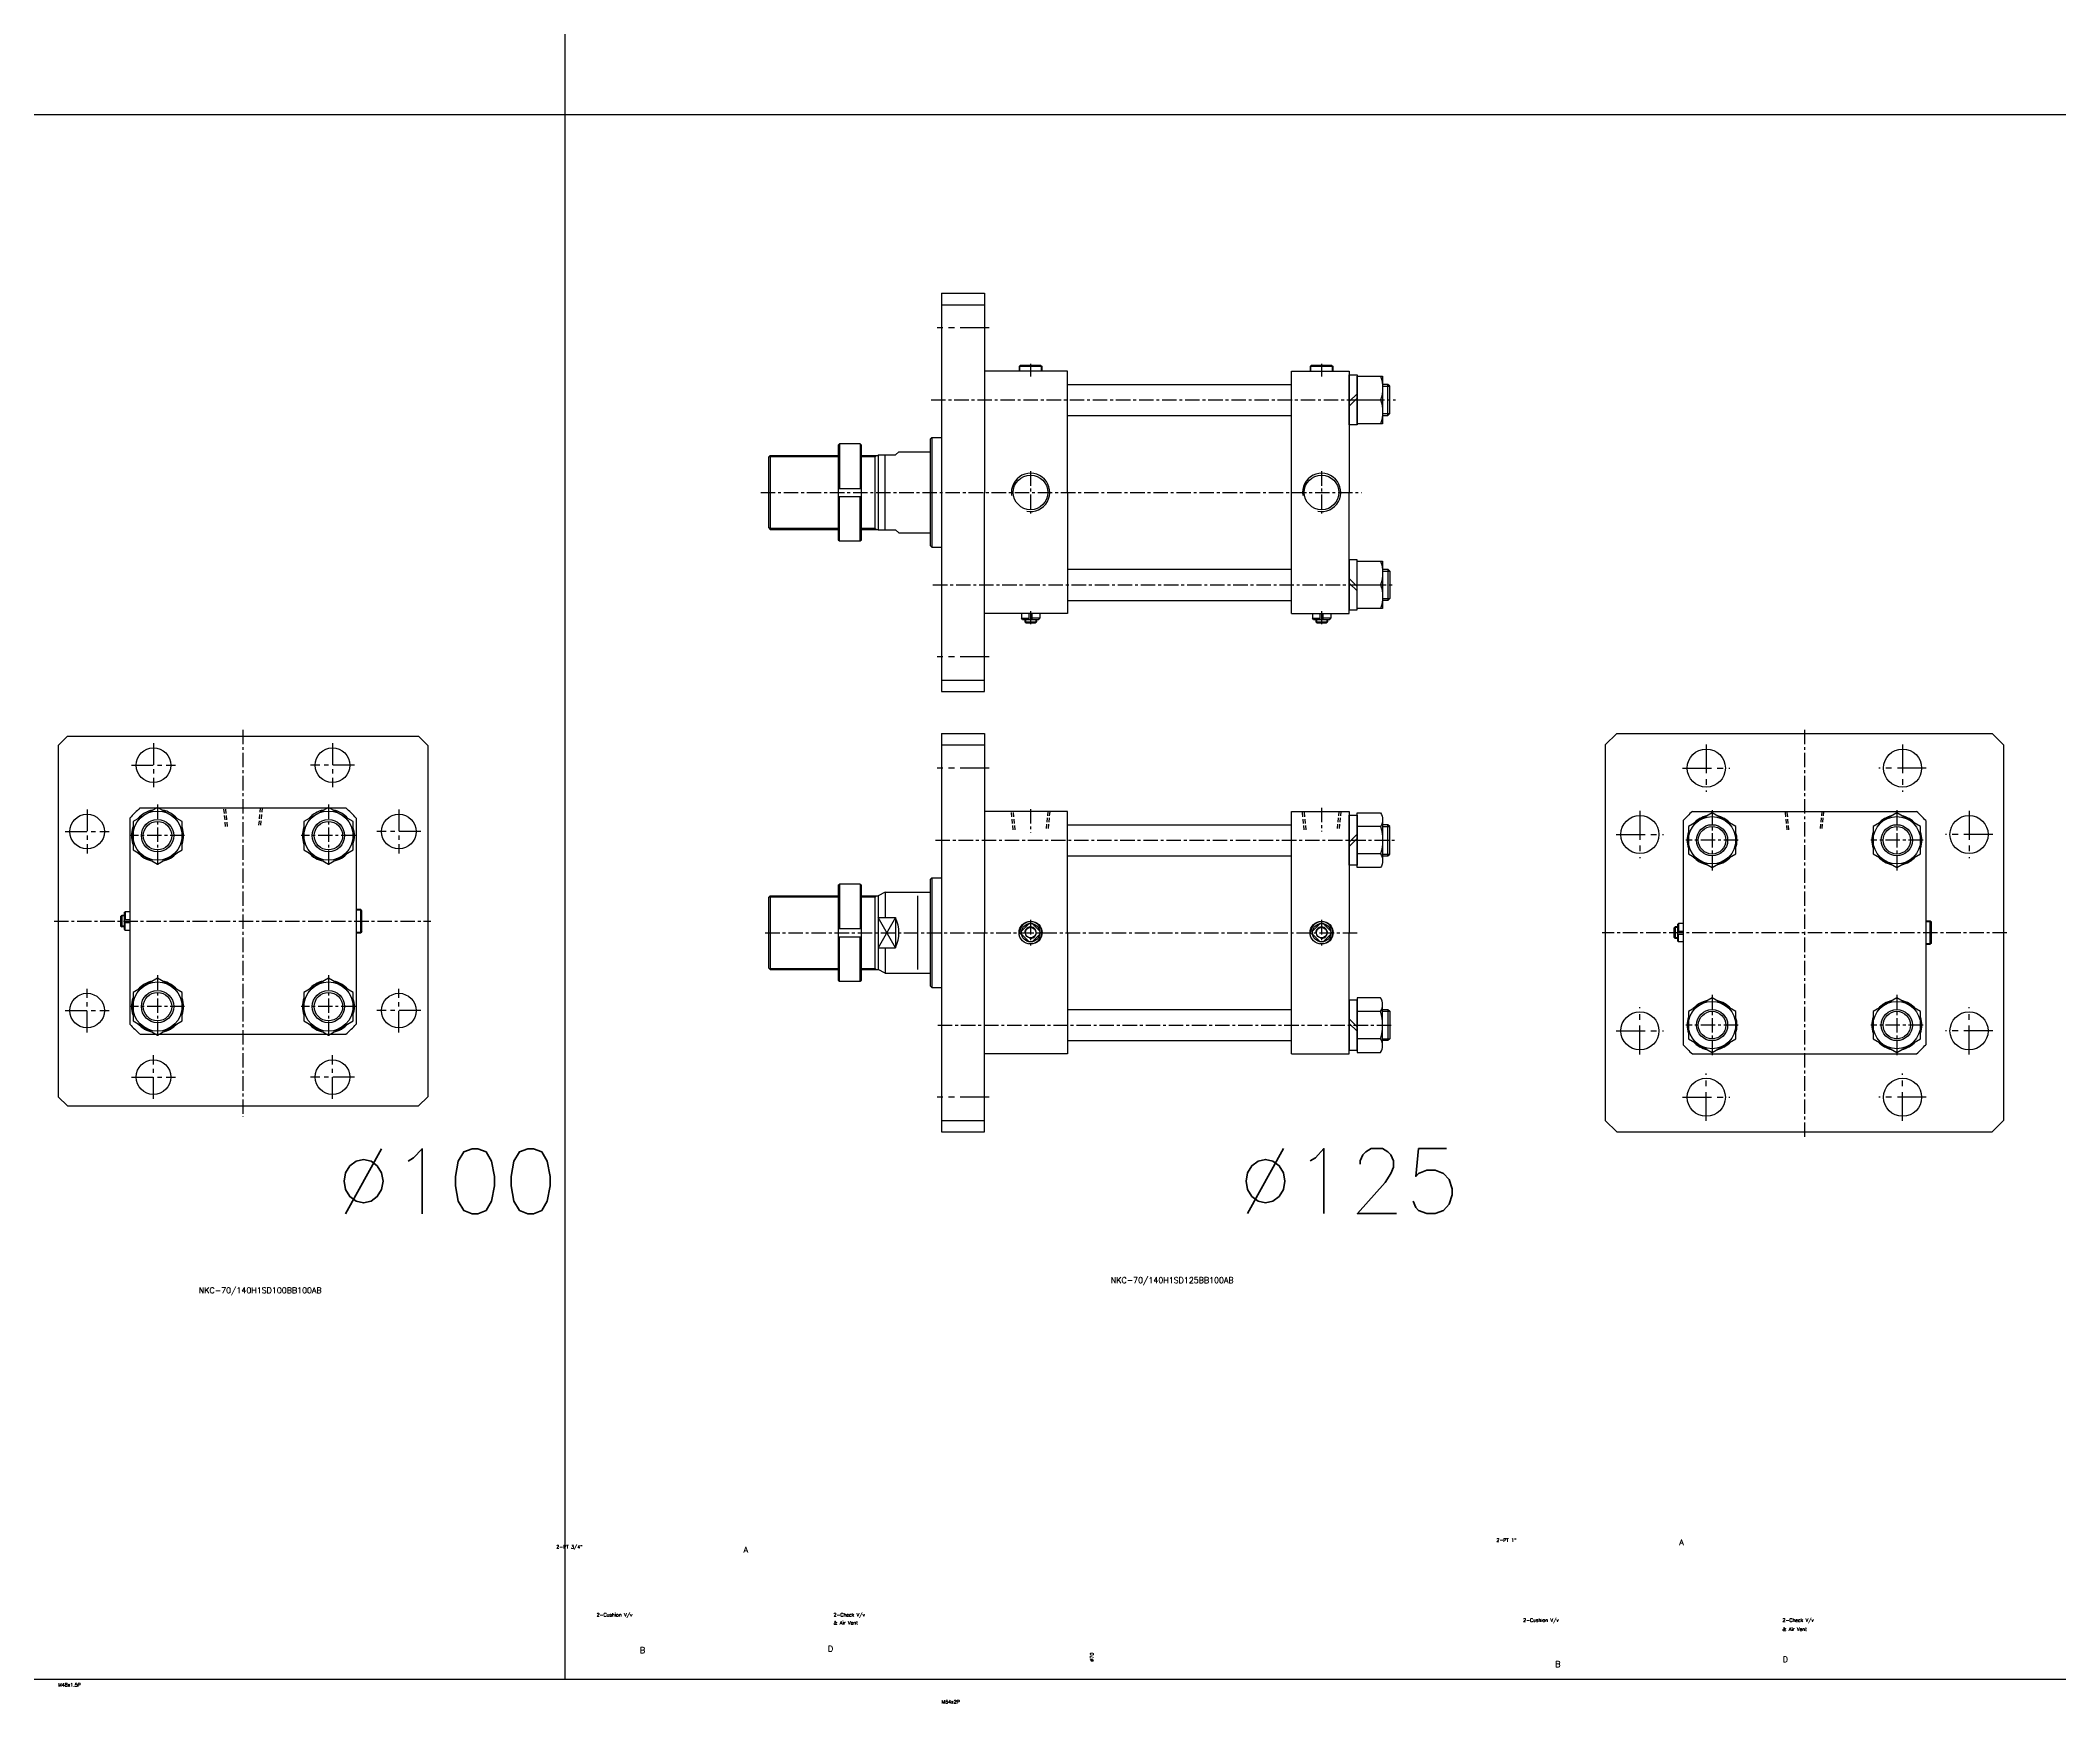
# Model space of a CAD drawing. Extents: x -819 to 29893, y -8942 to 9886.
# Drawn here: x 2142 to 3891, y -21 to 1419 of the extents above; entities that cross this region are included whole.
import ezdxf

# ---------------------------------------------------------------- set-up
doc = ezdxf.new("R2010")
doc.units = 0
doc.header["$LTSCALE"] = 10
doc.header["$MEASUREMENT"] = 0
for name, pattern in [('CENTER', [2, 1.25, -0.25, 0.25, -0.25]), ('CENTERX2', [4, 2.5, -0.5, 0.5, -0.5]), ('HIDDEN', [0.375, 0.25, -0.125])]:
    doc.linetypes.add(name, pattern=pattern)
doc.layers.get('0').update_dxf_attribs({"linetype": 'CONTINUOUS'})
doc.layers.get('DEFPOINTS').update_dxf_attribs({"linetype": 'CONTINUOUS'})
for name, color, linetype in [('CEN', 1, 'CENTERX2'), ('CENTER', 1, 'CENTER'), ('ML', 7, 'CONTINUOUS'), ('THIN', 3, 'CONTINUOUS'), ('외형선', 3, 'CONTINUOUS')]:
    doc.layers.add(name, color=color, linetype=linetype)
doc.styles.add('GHS', font='romans', dxfattribs={"bigfont": 'ghs'})

msp = doc.modelspace()

# ---------------------------------------------------------------- linework, layer by layer
for p, q in [((2596.8, 0), (2596.8, 2859.1)), ((9187.2, 1354.5), (0, 1354.5)), ((9187.2, 0), (0, 0))]:
    msp.add_line(p, q)
at = {"layer": 'CEN', "color": 1, "linetype": 'CENTER', "ltscale": 2}
for p, q in [((2963.7, 1170.2), (2918.7, 1170.2)), ((2963.7, 885.2), (2918.7, 885.2)), ((3584.8, 809.5), (3584.8, 768.5)), ((3754.8, 809.5), (3754.8, 768.5)), ((2963.7, 789), (2918.7, 789)), ((3564.3, 789), (3605.3, 789)), ((3775.3, 789), (3734.3, 789)), ((3527.3, 752), (3527.3, 711)), ((3812.3, 752), (3812.3, 711)), ((3506.8, 731.5), (3547.8, 731.5)), ((3832.8, 731.5), (3791.8, 731.5)), ((3527.3, 541), (3527.3, 582)), ((3812.3, 541), (3812.3, 582)), ((3506.8, 561.5), (3547.8, 561.5)), ((3832.8, 561.5), (3791.8, 561.5)), ((3584.8, 483.5), (3584.8, 524.5)), ((3754.8, 483.5), (3754.8, 524.5)), ((2963.7, 504), (2918.7, 504)), ((3564.3, 504), (3605.3, 504)), ((3775.3, 504), (3734.3, 504))]:
    msp.add_line(p, q, dxfattribs=at)
at = {"layer": 'CEN', "color": 1, "linetype": 'CENTER', "ltscale": 1.5}
for p, q in [((2240.2, 810.5), (2240.2, 772.5)), ((2395.2, 810.5), (2395.2, 772.5)), ((2221.2, 791.5), (2259.2, 791.5)), ((2414.2, 791.5), (2376.2, 791.5)), ((2182.7, 753), (2182.7, 715)), ((2452.7, 753), (2452.7, 715)), ((2163.7, 734), (2201.7, 734)), ((2471.7, 734), (2433.7, 734)), ((2182.7, 560), (2182.7, 598)), ((2452.7, 560), (2452.7, 598)), ((2163.7, 579), (2201.7, 579)), ((2471.7, 579), (2433.7, 579)), ((2240.2, 502.5), (2240.2, 540.5)), ((2395.2, 502.5), (2395.2, 540.5)), ((2221.2, 521.5), (2259.2, 521.5)), ((2414.2, 521.5), (2376.2, 521.5))]:
    msp.add_line(p, q, dxfattribs=at)
at = {"layer": 'CENTER'}
for p, q in [((2243.7, 757.6), (2243.7, 703.4)), ((2391.7, 757.6), (2391.7, 703.4)), ((3589.8, 752.6), (3589.8, 700.4)), ((3749.8, 752.6), (3749.8, 700.4)), ((2267.2, 730.5), (2220.2, 730.5)), ((2415.2, 730.5), (2368.2, 730.5)), ((3612.5, 726.5), (3567.2, 726.5)), ((3772.5, 726.5), (3727.2, 726.5)), ((2243.7, 609.6), (2243.7, 555.4)), ((2391.7, 609.6), (2391.7, 555.4)), ((2267.2, 582.5), (2220.2, 582.5)), ((2415.2, 582.5), (2368.2, 582.5)), ((3589.8, 592.6), (3589.8, 540.4)), ((3749.8, 592.6), (3749.8, 540.4)), ((3612.5, 566.5), (3567.2, 566.5)), ((3772.5, 566.5), (3727.2, 566.5))]:
    msp.add_line(p, q, dxfattribs=at)
at = {"layer": 'DEFPOINTS', "color": 0, "linetype": 'ByBlock'}
msp.add_point((2959.7, 819), dxfattribs=at)
at = {"layer": 'ML'}
for p, q in [((2922.7, 1200.2), (2922.7, 855.2)), ((2922.7, 1200.2), (2959.7, 1200.2)), ((2922.7, 1190.2), (2959.7, 1190.2)), ((2990.7, 1137.7), (2989.7, 1136.7)), ((3009.7, 1136.7), (2989.7, 1136.7)), ((2989.7, 1136.7), (2989.7, 1132.7)), ((3008.7, 1137.7), (2990.7, 1137.7)), ((3008.7, 1137.7), (3009.7, 1136.7)), ((3009.7, 1132.7), (3009.7, 1136.7)), ((3242.7, 1137.7), (3241.7, 1136.7)), ((3261.7, 1136.7), (3241.7, 1136.7)), ((3241.7, 1136.7), (3241.7, 1132.7)), ((3260.7, 1137.7), (3242.7, 1137.7)), ((3260.7, 1137.7), (3261.7, 1136.7)), ((3261.7, 1132.7), (3261.7, 1136.7)), ((3309.1, 1094.2), (3309.1, 1121.2)), ((3282.5, 1113.1), (3275.7, 1106.3)), ((3282.5, 1109.2), (3275.7, 1102.4)), ((3282.5, 1107.7), (3302.7, 1107.7)), ((2833.2, 1068.7), (2834.2, 1069.7)), ((2833.2, 1068.7), (2833.2, 986.7)), ((2852.2, 1069.7), (2834.2, 1069.7)), ((2834.2, 1069.7), (2834.2, 1031.2)), ((2852.2, 1069.7), (2852.2, 1031.2)), ((2852.2, 1069.7), (2853.2, 1068.7)), ((2853.2, 986.7), (2853.2, 1068.7)), ((2912.7, 1073.7), (2914.2, 1075.2)), ((2912.7, 1073.7), (2912.7, 981.7)), ((2914.2, 1075.2), (2914.2, 980.2)), ((2772.7, 1058.2), (2774.2, 1059.7)), ((2772.7, 1058.2), (2772.7, 997.2)), ((2774.2, 1059.7), (2774.2, 995.7)), ((2864.7, 1059.7), (2864.7, 995.7)), ((2867.7, 1060.2), (2867.7, 995.2)), ((2873.7, 995.2), (2873.7, 1060.2)), ((2882.7, 1060.2), (2885.7, 1062.7)), ((2833.2, 1031.2), (2853.2, 1031.2)), ((2833.2, 1024.2), (2853.2, 1024.2)), ((2834.2, 985.7), (2834.2, 1024.2)), ((2852.2, 985.7), (2852.2, 1024.2)), ((2772.7, 997.2), (2774.2, 995.7)), ((2833.2, 986.7), (2834.2, 985.7)), ((2834.2, 985.7), (2852.2, 985.7)), ((2852.2, 985.7), (2853.2, 986.7)), ((2882.7, 995.2), (2885.7, 992.7)), ((2912.7, 981.7), (2914.2, 980.2)), ((3282.5, 946.3), (3275.7, 953.1)), ((3282.5, 942.4), (3275.7, 949.2)), ((3282.5, 947.7), (3302.7, 947.7)), ((3309.1, 961.2), (3309.1, 934.2)), ((2991.7, 922.7), (2991.7, 918.7)), ((2991.7, 918.7), (2998.4, 918.7)), ((2992.7, 917.7), (2991.7, 918.7)), ((2992.7, 917.7), (3006.7, 917.7)), ((2994.7, 917.7), (2994.7, 915.7)), ((2995.7, 914.7), (2994.7, 915.7)), ((2994.7, 915.7), (3004.7, 915.7)), ((2995.7, 914.7), (3003.7, 914.7)), ((2998.4, 917.7), (2998.4, 922.7)), ((3001, 917.7), (3001, 922.7)), ((3007.7, 918.7), (3001, 918.7)), ((3003.7, 914.7), (3004.7, 915.7)), ((3004.7, 917.7), (3004.7, 915.7)), ((3006.7, 917.7), (3007.7, 918.7)), ((3007.7, 922.7), (3007.7, 918.7)), ((3243.7, 922.7), (3243.7, 918.7)), ((3243.7, 918.7), (3250.4, 918.7)), ((3244.7, 917.7), (3243.7, 918.7)), ((3244.7, 917.7), (3258.7, 917.7)), ((3246.7, 917.7), (3246.7, 915.7)), ((3247.7, 914.7), (3246.7, 915.7)), ((3246.7, 915.7), (3256.7, 915.7)), ((3247.7, 914.7), (3255.7, 914.7)), ((3250.4, 917.7), (3250.4, 922.7)), ((3253, 917.7), (3253, 922.7)), ((3259.7, 918.7), (3253, 918.7)), ((3255.7, 914.7), (3256.7, 915.7)), ((3256.7, 917.7), (3256.7, 915.7)), ((3258.7, 917.7), (3259.7, 918.7)), ((3259.7, 922.7), (3259.7, 918.7)), ((2922.7, 865.2), (2959.7, 865.2)), ((2922.7, 855.2), (2959.7, 855.2)), ((2165.7, 816.5), (2157.7, 808.5)), ((2157.7, 808.5), (2157.7, 504.5)), ((2165.7, 816.5), (2469.7, 816.5)), ((2469.7, 816.5), (2477.7, 808.5)), ((2477.7, 808.5), (2477.7, 504.5)), ((2922.7, 819), (2922.7, 474)), ((2922.7, 819), (2959.7, 819)), ((2922.7, 809), (2959.7, 809)), ((3507.3, 819), (3497.3, 809)), ((3497.3, 809), (3497.3, 484)), ((3507.3, 819), (3832.3, 819)), ((3832.3, 819), (3842.3, 809)), ((3842.3, 809), (3842.3, 484)), ((2228.6, 754.5), (2406.9, 754.5)), ((2219.7, 745.7), (2219.7, 567.3)), ((2415.7, 745.7), (2415.7, 567.3)), ((3302.7, 738.3), (3282.5, 738.3)), ((3304.5, 744.3), (3304.5, 708.8)), ((3309.1, 713), (3309.1, 740)), ((3564.8, 743.6), (3564.8, 549.4)), ((3572.8, 751.5), (3766.9, 751.5)), ((3774.8, 743.6), (3774.8, 549.4)), ((3282.5, 731.8), (3275.7, 725)), ((3282.5, 728), (3275.7, 721.2)), ((3302.7, 714.7), (3282.5, 714.7)), ((2833.2, 687.5), (2834.2, 688.5)), ((2833.2, 687.5), (2833.2, 605.5)), ((2852.2, 688.5), (2834.2, 688.5)), ((2834.2, 688.5), (2834.2, 650)), ((2852.2, 688.5), (2853.2, 687.5)), ((2852.2, 688.5), (2852.2, 650)), ((2853.2, 605.5), (2853.2, 687.5)), ((2912.7, 692.5), (2914.2, 694)), ((2912.7, 692.5), (2912.7, 600.5)), ((2914.2, 694), (2914.2, 599)), ((2214.7, 663.5), (2215.7, 664.5)), ((2215.7, 664.5), (2215.7, 657.8)), ((2219.7, 664.5), (2215.7, 664.5)), ((2419.7, 666.5), (2415.7, 666.5)), ((2419.7, 646.5), (2419.7, 666.5)), ((2420.7, 665.5), (2419.7, 666.5)), ((2420.7, 647.5), (2420.7, 665.5)), ((2772.7, 677), (2774.2, 678.5)), ((2772.7, 677), (2772.7, 616)), ((2774.2, 678.5), (2774.2, 614.5)), ((2864.7, 678.5), (2864.7, 614.5)), ((2873.7, 681.5), (2867.7, 678.5)), ((2867.7, 678.5), (2867.7, 614.5)), ((2873.7, 681.5), (2873.7, 659.5)), ((2211.7, 660.5), (2212.7, 661.5)), ((2211.7, 660.5), (2211.7, 652.5)), ((2211.7, 652.5), (2212.7, 651.5)), ((2212.7, 661.5), (2212.7, 651.5)), ((2214.7, 661.5), (2212.7, 661.5)), ((2214.7, 651.5), (2212.7, 651.5)), ((2214.7, 663.5), (2214.7, 649.5)), ((2214.7, 657.8), (2219.7, 657.8)), ((2214.7, 655.2), (2219.7, 655.2)), ((2214.7, 649.5), (2215.7, 648.5)), ((2215.7, 648.5), (2215.7, 655.2)), ((2219.7, 648.5), (2215.7, 648.5)), ((2420.7, 647.5), (2419.7, 646.5)), ((2833.2, 650), (2853.2, 650)), ((2867.7, 659.5), (2882.7, 659.5)), ((2882.7, 659.5), (2882.7, 633.5)), ((2998.4, 654.4), (2991.8, 647.8)), ((3001, 654.4), (3007.6, 647.8)), ((3250.4, 654.4), (3243.8, 647.8)), ((3253, 654.4), (3259.6, 647.8)), ((3556.8, 650.5), (3557.8, 651.5)), ((3556.8, 650.5), (3556.8, 642.5)), ((3557.8, 651.5), (3557.8, 641.5)), ((3559.8, 651.5), (3557.8, 651.5)), ((3559.8, 653.5), (3560.8, 654.5)), ((3559.8, 653.5), (3559.8, 639.5)), ((3559.8, 647.8), (3564.8, 647.8)), ((3564.8, 654.5), (3560.8, 654.5)), ((3560.8, 654.5), (3560.8, 647.8)), ((3778.8, 656.5), (3774.8, 656.5)), ((3778.8, 636.5), (3778.8, 656.5)), ((3779.8, 655.5), (3778.8, 656.5)), ((3779.8, 637.5), (3779.8, 655.5)), ((2415.7, 646.5), (2419.7, 646.5)), ((2833.2, 643), (2853.2, 643)), ((2834.2, 604.5), (2834.2, 643)), ((2852.2, 604.5), (2852.2, 643)), ((2867.7, 633.5), (2882.7, 633.5)), ((2873.7, 633.5), (2873.7, 611.5)), ((2991.8, 645.2), (2998.4, 638.6)), ((3007.6, 645.2), (3001, 638.6)), ((3243.8, 645.2), (3250.4, 638.6)), ((3259.6, 645.2), (3253, 638.6)), ((3556.8, 642.5), (3557.8, 641.5)), ((3559.8, 641.5), (3557.8, 641.5)), ((3559.8, 645.2), (3564.8, 645.2)), ((3559.8, 639.5), (3560.8, 638.5)), ((3560.8, 638.5), (3560.8, 645.2)), ((3564.8, 638.5), (3560.8, 638.5)), ((3774.8, 636.5), (3778.8, 636.5)), ((3779.8, 637.5), (3778.8, 636.5)), ((2772.7, 616), (2774.2, 614.5)), ((2873.7, 611.5), (2867.7, 614.5)), ((2833.2, 605.5), (2834.2, 604.5)), ((2834.2, 604.5), (2852.2, 604.5)), ((2852.2, 604.5), (2853.2, 605.5)), ((2912.7, 600.5), (2914.2, 599)), ((3302.7, 578.3), (3282.5, 578.3)), ((3304.5, 548.8), (3304.5, 584.3)), ((3309.1, 580), (3309.1, 553)), ((3282.5, 565), (3275.7, 571.8)), ((3282.5, 561.2), (3275.7, 568)), ((2228.6, 558.5), (2406.9, 558.5)), ((3302.7, 554.7), (3282.5, 554.7)), ((3572.8, 541.5), (3766.9, 541.5)), ((2157.7, 504.5), (2165.7, 496.5)), ((2165.7, 496.5), (2469.7, 496.5)), ((2477.7, 504.5), (2469.7, 496.5)), ((2922.7, 484), (2959.7, 484)), ((2922.7, 474), (2959.7, 474)), ((3497.3, 484), (3507.3, 474)), ((3507.3, 474), (3832.3, 474)), ((3842.3, 484), (3832.3, 474))]:
    msp.add_line(p, q, dxfattribs=at)
at = {"layer": 'ML', "color": 2}
for p, q in [((2990.2, 1137.2), (2990.2, 1132.7)), ((3009.2, 1132.7), (3009.2, 1137.2)), ((3242.2, 1137.2), (3242.2, 1132.7)), ((3261.2, 1132.7), (3261.2, 1137.2)), ((2864.7, 1058.7), (2866.4, 1059.7)), ((2864.7, 996.7), (2866.4, 995.7)), ((2995.2, 917.7), (2995.2, 915.2)), ((3004.2, 917.7), (3004.2, 915.2)), ((3247.2, 917.7), (3247.2, 915.2)), ((3256.2, 917.7), (3256.2, 915.2)), ((2420.2, 666), (2415.7, 666)), ((2864.7, 677.5), (2866.4, 678.5)), ((2901.8, 678.5), (2901.8, 614.5)), ((2214.7, 661), (2212.2, 661)), ((2214.7, 652), (2212.2, 652)), ((2415.7, 647), (2420.2, 647)), ((2882.7, 659.5), (2867.7, 633.5)), ((2882.7, 633.5), (2867.7, 659.5)), ((3559.8, 651), (3557.3, 651)), ((3779.3, 656), (3774.8, 656)), ((3559.8, 642), (3557.3, 642)), ((3774.8, 637), (3779.3, 637)), ((2864.7, 615.5), (2866.4, 614.5))]:
    msp.add_line(p, q, dxfattribs=at)
at = {"layer": 'ML', "color": 1, "linetype": 'CENTER'}
for p, q in [((2999.7, 1046), (2999.7, 1009.5)), ((3251.7, 1046), (3251.7, 1009.5)), ((2999.7, 925), (2999.7, 913.5)), ((3251.7, 925), (3251.7, 913.5)), ((2317.7, 822.2), (2317.7, 487)), ((3669.8, 822.2), (3669.8, 467.9)), ((2154.1, 656.5), (2480.4, 656.5)), ((2999.7, 657.5), (2999.7, 635.5)), ((3251.7, 657.5), (3251.7, 635.5)), ((3845.1, 646.5), (3494.5, 646.5))]:
    msp.add_line(p, q, dxfattribs=at)
at = {"layer": 'ML', "color": 6, "linetype": 'HIDDEN', "ltscale": 1.5}
for p, q in [((2302.7, 738.5), (2301.1, 754.5)), ((2304.3, 738.5), (2302.7, 754.5)), ((2332.7, 754.5), (2331.1, 738.5)), ((2334.3, 754.5), (2332.7, 738.5)), ((2984.7, 735.5), (2983.1, 751.5)), ((2986.3, 735.5), (2984.7, 751.5)), ((3014.7, 751.5), (3013.1, 735.5)), ((3016.3, 751.5), (3014.7, 735.5)), ((3236.7, 735.5), (3235.1, 751.5)), ((3238.3, 735.5), (3236.7, 751.5)), ((3266.7, 751.5), (3265.1, 735.5)), ((3268.3, 751.5), (3266.7, 735.5)), ((3654.8, 735.5), (3653.2, 751.5)), ((3656.4, 735.5), (3654.8, 751.5)), ((3684.8, 751.5), (3683.2, 735.5)), ((3686.4, 751.5), (3684.8, 735.5))]:
    msp.add_line(p, q, dxfattribs=at)
at = {"layer": 'ML'}
for points in [[(3275.7, 1086.1), (3275.7, 1129.4), (3282.5, 1129.4), (3282.5, 1086.1), (3275.7, 1086.1)], [(3304.5, 1094.2), (3309.1, 1094.2), (3310.7, 1095.9), (3310.7, 1119.6), (3309.1, 1121.2), (3304.5, 1121.2)], [(3275.7, 969.4), (3275.7, 926.1), (3282.5, 926.1), (3282.5, 969.4), (3275.7, 969.4)], [(3304.5, 961.2), (3309.1, 961.2), (3310.7, 959.6), (3310.7, 935.9), (3309.1, 934.2), (3304.5, 934.2)], [(2222.5, 742.8), (2222.5, 718.2), (2243.7, 705.9), (2265, 718.2), (2265, 742.8), (2243.7, 755), (2222.5, 742.8)], [(2370.5, 742.8), (2370.5, 718.2), (2391.7, 705.9), (2413, 718.2), (2413, 742.8), (2391.7, 755), (2370.5, 742.8)], [(3275.7, 704.9), (3275.7, 748.2), (3282.5, 748.2), (3282.5, 704.9), (3275.7, 704.9)], [(3304.5, 713), (3309.1, 713), (3310.7, 714.6), (3310.7, 738.4), (3309.1, 740), (3304.5, 740)], [(3569.3, 738.3), (3569.3, 714.7), (3589.8, 702.8), (3610.3, 714.7), (3610.3, 738.3), (3589.8, 750.2), (3569.3, 738.3)], [(3729.3, 738.3), (3729.3, 714.7), (3749.8, 702.8), (3770.3, 714.7), (3770.3, 738.3), (3749.8, 750.2), (3729.3, 738.3)], [(2222.5, 594.8), (2222.5, 570.2), (2243.7, 557.9), (2265, 570.2), (2265, 594.8), (2243.7, 607), (2222.5, 594.8)], [(2370.5, 594.8), (2370.5, 570.2), (2391.7, 557.9), (2413, 570.2), (2413, 594.8), (2391.7, 607), (2370.5, 594.8)], [(3275.7, 588.2), (3275.7, 544.9), (3282.5, 544.9), (3282.5, 588.2), (3275.7, 588.2)], [(3304.5, 580), (3309.1, 580), (3310.7, 578.4), (3310.7, 554.6), (3309.1, 553), (3304.5, 553)], [(3569.3, 578.3), (3569.3, 554.7), (3589.8, 542.8), (3610.3, 554.7), (3610.3, 578.3), (3589.8, 590.2), (3569.3, 578.3)], [(3729.3, 578.3), (3729.3, 554.7), (3749.8, 542.8), (3770.3, 554.7), (3770.3, 578.3), (3749.8, 590.2), (3729.3, 578.3)]]:
    msp.add_lwpolyline(points, dxfattribs=at)
for points in [[(3282.5, 1128.2), (3304.5, 1128.2), (3304.5, 1087.2), (3282.5, 1087.2)], [(3282.5, 968.2), (3304.5, 968.2), (3304.5, 927.2), (3282.5, 927.2)]]:
    msp.add_lwpolyline(points, close=True, dxfattribs=at)
for points in [[(3302.7, 1128.2, -0.178633), (3302.7, 1107.7, -0.178633), (3302.7, 1087.2)], [(3302.7, 968.2, -0.178633), (3302.7, 947.7, -0.178633), (3302.7, 927.2)], [(3282.5, 750.2), (3302.7, 750.2, -0.309401), (3302.7, 738.3, -0.154701), (3302.7, 714.7, -0.309401), (3302.7, 702.8), (3282.5, 702.8), (3282.5, 750.2)], [(3282.5, 542.8), (3302.7, 542.8, 0.309401), (3302.7, 554.7, 0.154701), (3302.7, 578.3, 0.309401), (3302.7, 590.2), (3282.5, 590.2), (3282.5, 542.8)]]:
    msp.add_lwpolyline(points, format="xyb", dxfattribs=at)
for centre, radius in [((2999.7, 1027.7), 15), ((3251.7, 1027.7), 15), ((2240.2, 791.5), 15), ((2395.2, 791.5), 15), ((3584.8, 789), 16.5), ((3754.8, 789), 16.5), ((2182.7, 734), 15), ((2243.7, 730.5), 21.3), ((2243.7, 730.5), 14), ((2391.7, 730.5), 21.3), ((2391.7, 730.5), 14), ((2452.7, 734), 15), ((3527.3, 731.5), 16.5), ((3589.8, 726.5), 20.5), ((3589.8, 726.5), 13.5), ((3749.8, 726.5), 20.5), ((3749.8, 726.5), 13.5), ((3812.3, 731.5), 16.5), ((2999.7, 646.5), 10), ((2999.7, 646.5), 8), ((2999.7, 646.5), 4.5), ((3251.7, 646.5), 10), ((3251.7, 646.5), 8), ((3251.7, 646.5), 4.5), ((2243.7, 582.5), 21.3), ((2243.7, 582.5), 14), ((2391.7, 582.5), 21.3), ((2391.7, 582.5), 14), ((2182.7, 579), 15), ((2452.7, 579), 15), ((3527.3, 561.5), 16.5), ((3589.8, 566.5), 20.5), ((3589.8, 566.5), 13.5), ((3749.8, 566.5), 20.5), ((3749.8, 566.5), 13.5), ((3812.3, 561.5), 16.5), ((2240.2, 521.5), 15), ((2395.2, 521.5), 15), ((3584.8, 504), 16.5), ((3754.8, 504), 16.5)]:
    msp.add_circle(centre, radius, dxfattribs=at)
at = {"layer": 'ML', "color": 2}
for centre, radius in [((2243.7, 730.5), 12.3), ((2391.7, 730.5), 12.3), ((3589.8, 726.5), 11.9), ((3749.8, 726.5), 11.9), ((2243.7, 582.5), 12.3), ((2391.7, 582.5), 12.3), ((3589.8, 566.5), 11.9), ((3749.8, 566.5), 11.9)]:
    msp.add_circle(centre, radius, dxfattribs=at)
for centre, radius, start, end in [((2999.7, 1027.7), 16.6, 258.5736, 189.2846), ((3251.7, 1027.7), 16.6, 258.5736, 189.2846), ((2999.7, 646.5), 9.5, 261.4114, 188.1478), ((2999.7, 646.5), 5, 257.904, 186.2569), ((3251.7, 646.5), 9.5, 261.4114, 188.1478), ((3251.7, 646.5), 5, 257.904, 186.2569)]:
    msp.add_arc(centre, radius, start, end, dxfattribs=at)
at = {"layer": 'ML'}
for centre, radius, start, end in [((2317.7, 656.5), 132.5, 132.3007, 137.6993), ((2243.7, 730.5), 22.5, 101.2415, 138.7585), ((2243.7, 730.5), 22.5, 41.2415, 78.7585), ((2391.7, 730.5), 22.5, 101.2415, 138.7585), ((2391.7, 730.5), 22.5, 41.2415, 78.7585), ((2317.7, 656.5), 132.5, 42.3007, 47.6993), ((2243.7, 730.5), 22.5, 161.2415, 198.7585), ((2243.7, 730.5), 22.5, 341.2415, 18.7585), ((2391.7, 730.5), 22.5, 161.2415, 198.7585), ((2391.7, 730.5), 22.5, 341.2415, 18.7585), ((3669.8, 646.5), 143, 132.7548, 137.2452), ((3589.8, 726.5), 21.6, 101.2415, 138.7585), ((3589.8, 726.5), 21.6, 41.2415, 78.7585), ((3749.8, 726.5), 21.6, 101.2415, 138.7585), ((3749.8, 726.5), 21.6, 41.2415, 78.7585), ((3669.8, 646.5), 143, 42.7548, 47.2452), ((3589.8, 726.5), 21.6, 161.2415, 198.7585), ((3589.8, 726.5), 21.6, 341.2415, 18.7585), ((3749.8, 726.5), 21.6, 161.2415, 198.7585), ((3749.8, 726.5), 21.6, 341.2415, 18.7585), ((2243.7, 730.5), 22.5, 221.2415, 258.7585), ((2243.7, 730.5), 22.5, 281.2415, 318.7585), ((2391.7, 730.5), 22.5, 221.2415, 258.7585), ((2391.7, 730.5), 22.5, 281.2415, 318.7585), ((3589.8, 726.5), 21.6, 221.2415, 258.7585), ((3589.8, 726.5), 21.6, 281.2415, 318.7585), ((3749.8, 726.5), 21.6, 221.2415, 258.7585), ((3749.8, 726.5), 21.6, 281.2415, 318.7585), ((2856.1, 646.5), 29.6, 333.9922, 26.0078), ((2243.7, 582.5), 22.5, 101.2415, 138.7585), ((2243.7, 582.5), 22.5, 41.2415, 78.7585), ((2391.7, 582.5), 22.5, 101.2415, 138.7585), ((2391.7, 582.5), 22.5, 41.2415, 78.7585), ((2243.7, 582.5), 22.5, 161.2415, 198.7585), ((2243.7, 582.5), 22.5, 341.2415, 18.7585), ((2391.7, 582.5), 22.5, 161.2415, 198.7585), ((2391.7, 582.5), 22.5, 341.2415, 18.7585), ((3589.8, 566.5), 21.6, 101.2415, 138.7585), ((3589.8, 566.5), 21.6, 41.2415, 78.7585), ((3749.8, 566.5), 21.6, 101.2415, 138.7585), ((3749.8, 566.5), 21.6, 41.2415, 78.7585), ((2317.7, 656.5), 132.5, 222.3007, 227.6993), ((2243.7, 582.5), 22.5, 221.2415, 258.7585), ((2243.7, 582.5), 22.5, 281.2415, 318.7585), ((2391.7, 582.5), 22.5, 221.2415, 258.7585), ((2391.7, 582.5), 22.5, 281.2415, 318.7585), ((2317.7, 656.5), 132.5, 312.3007, 317.6993), ((3589.8, 566.5), 21.6, 161.2415, 198.7585), ((3589.8, 566.5), 21.6, 341.2415, 18.7585), ((3749.8, 566.5), 21.6, 161.2415, 198.7585), ((3749.8, 566.5), 21.6, 341.2415, 18.7585), ((3669.8, 646.5), 143, 222.7548, 227.2452), ((3589.8, 566.5), 21.6, 221.2415, 258.7585), ((3589.8, 566.5), 21.6, 281.2415, 318.7585), ((3749.8, 566.5), 21.6, 221.2415, 258.7585), ((3749.8, 566.5), 21.6, 281.2415, 318.7585), ((3669.8, 646.5), 143, 312.7548, 317.2452)]:
    msp.add_arc(centre, radius, start, end, dxfattribs=at)
at = {"layer": 'THIN', "color": 2}
for p, q in [((3304.5, 1119.6), (3310.7, 1119.6)), ((3304.5, 1095.9), (3310.7, 1095.9)), ((3304.5, 959.6), (3310.7, 959.6)), ((3304.5, 935.9), (3310.7, 935.9)), ((3304.5, 738.4), (3310.7, 738.4)), ((3304.5, 714.6), (3310.7, 714.6)), ((3304.5, 578.4), (3310.7, 578.4)), ((3304.5, 554.6), (3310.7, 554.6))]:
    msp.add_line(p, q, dxfattribs=at)
at = {"layer": '외형선', "color": 7}
for p, q in [((2959.7, 1200.2), (2959.7, 1027.7)), ((3031.7, 1132.7), (2959.7, 1132.7)), ((3031.7, 1027.7), (3031.7, 1132.7)), ((3225.7, 1027.7), (3225.7, 1132.7)), ((3225.7, 1132.7), (3275.7, 1132.7)), ((3275.7, 1132.7), (3275.7, 1027.7)), ((2959.7, 855.2), (2959.7, 1027.7)), ((3031.7, 1027.7), (3031.7, 922.7)), ((3225.7, 922.7), (3225.7, 1027.7)), ((3275.7, 922.7), (3275.7, 1027.7)), ((3031.7, 922.7), (2959.7, 922.7)), ((3225.7, 922.7), (3275.7, 922.7)), ((2959.7, 819), (2959.7, 646.5)), ((3031.7, 751.5), (2959.7, 751.5)), ((3031.7, 646.5), (3031.7, 751.5)), ((3225.7, 751.5), (3275.7, 751.5)), ((3225.7, 646.5), (3225.7, 751.5)), ((3275.7, 751.5), (3275.7, 646.5)), ((2959.7, 474), (2959.7, 646.5)), ((3031.7, 646.5), (3031.7, 541.5)), ((3225.7, 541.5), (3225.7, 646.5)), ((3275.7, 541.5), (3275.7, 646.5)), ((3031.7, 541.5), (2959.7, 541.5)), ((3225.7, 541.5), (3275.7, 541.5))]:
    msp.add_line(p, q, dxfattribs=at)
at = {"layer": '외형선', "color": 1, "linetype": 'CENTER'}
for p, q in [((2999.7, 1139.1), (2999.7, 1127.9)), ((3251.7, 1139.1), (3251.7, 1127.9)), ((2913.6, 1107.7), (3315.8, 1107.7)), ((2766, 1027.7), (3286.2, 1027.7)), ((2915.2, 947.7), (3312.8, 947.7)), ((2999.7, 753.5), (2999.7, 733.1)), ((3251.7, 754.6), (3251.7, 734)), ((2917.4, 726.5), (3315.8, 726.5)), ((2770, 646.5), (3283.2, 646.5)), ((2919.4, 566.5), (3312.8, 566.5))]:
    msp.add_line(p, q, dxfattribs=at)
at = {"layer": '외형선', "color": 7, "linetype": 'Continuous'}
for p, q in [((3031.7, 1121.2), (3225.7, 1121.2)), ((3031.7, 1094.2), (3225.7, 1094.2)), ((2914.2, 1075.2), (2922.7, 1075.2)), ((2774.2, 1059.7), (2833.2, 1059.7)), ((2853.2, 1059.7), (2867.7, 1059.7)), ((2867.7, 1060.2), (2882.7, 1060.2)), ((2885.7, 1062.7), (2912.7, 1062.7)), ((2774.2, 995.7), (2833.2, 995.7)), ((2853.2, 995.7), (2867.7, 995.7)), ((2867.7, 995.2), (2882.7, 995.2)), ((2885.7, 992.7), (2912.7, 992.7)), ((2914.2, 980.2), (2922.7, 980.2)), ((3031.7, 961.2), (3225.7, 961.2)), ((3031.7, 934.2), (3225.7, 934.2)), ((3031.7, 740), (3225.7, 740)), ((3031.7, 713), (3225.7, 713)), ((2914.2, 694), (2922.7, 694)), ((2774.2, 678.5), (2833.2, 678.5)), ((2853.2, 678.5), (2867.7, 678.5)), ((2873.7, 681.5), (2912.7, 681.5)), ((2774.2, 614.5), (2833.2, 614.5)), ((2853.2, 614.5), (2867.7, 614.5)), ((2873.7, 611.5), (2912.7, 611.5)), ((2914.2, 599), (2922.7, 599)), ((3031.7, 580), (3225.7, 580)), ((3031.7, 553), (3225.7, 553))]:
    msp.add_line(p, q, dxfattribs=at)
at = {"layer": '외형선', "color": 2, "linetype": 'Continuous'}
for p, q in [((2773.2, 1058.7), (2833.2, 1058.7)), ((2853.2, 1058.7), (2864.7, 1058.7)), ((2773.2, 996.7), (2833.2, 996.7)), ((2853.2, 996.7), (2864.7, 996.7)), ((2773.2, 677.5), (2833.2, 677.5)), ((2853.2, 677.5), (2864.7, 677.5)), ((2773.2, 615.5), (2833.2, 615.5)), ((2853.2, 615.5), (2864.7, 615.5))]:
    msp.add_line(p, q, dxfattribs=at)

# ---------------------------------------------------------------- texts
at = {"layer": 'ML', "color": 7, "style": 'GHS'}
for s, p in [('%%C100', (2398, 403.2)), ('%%C125', (3179, 403.3))]:
    msp.add_text(s, height=56.25, dxfattribs=at).set_placement(p)
at = {"layer": 'ML', "color": 4, "style": 'GHS'}
for s, p in [('NKC-70/140H1SD100BB100AB', (2279.5, 334.3)), ('NKC-70/140H1SD125BB100AB', (3069.2, 343.1))]:
    msp.add_text(s, height=5, dxfattribs=at).set_placement(p)
at = {"layer": 'ML', "style": 'GHS'}
for s, p in [('A', (2751.3, 109.7)), ('A', (3561.4, 116.2)), ('B', (2661.4, 22.8)), ('D', (2824.2, 24)), ('D', (3651, 14.8)), ('B', (3454, 10.7))]:
    msp.add_text(s, height=5, dxfattribs=at).set_placement(p)
at = {"layer": 'ML', "color": 2, "char_height": 3, "style": 'GHS'}
for s, insert, attachment_point in [('2-PT 3/4"', (2589, 112.3), 7), ('2-PT 1"', (3403.1, 119.1), 7), ('2-Cushion V/v', (2624, 53.4), 7), ('2-Check V/v', (2829.1, 53.4), 7), ('2-Cushion V/v', (3426.2, 48.7), 7), ('2-Check V/v', (3650.8, 48.7), 7), ('& Air Vent', (2829.1, 47.4), 7), ('& Air Vent', (3650.8, 41.9), 7), ('M48x1.5P', (2177.2, -6.2), 9), ('M64x2P', (2938.4, -21), 9)]:
    msp.add_mtext(s, dxfattribs=dict(at, insert=insert, attachment_point=attachment_point))
at = {"layer": 'ML', "color": 2, "insert": (3052.8, 19.3), "char_height": 3, "attachment_point": 5, "rotation": 90, "style": 'GHS'}
msp.add_mtext('\\A1;%%c70', dxfattribs=at)

doc.saveas('drawing.dxf')
